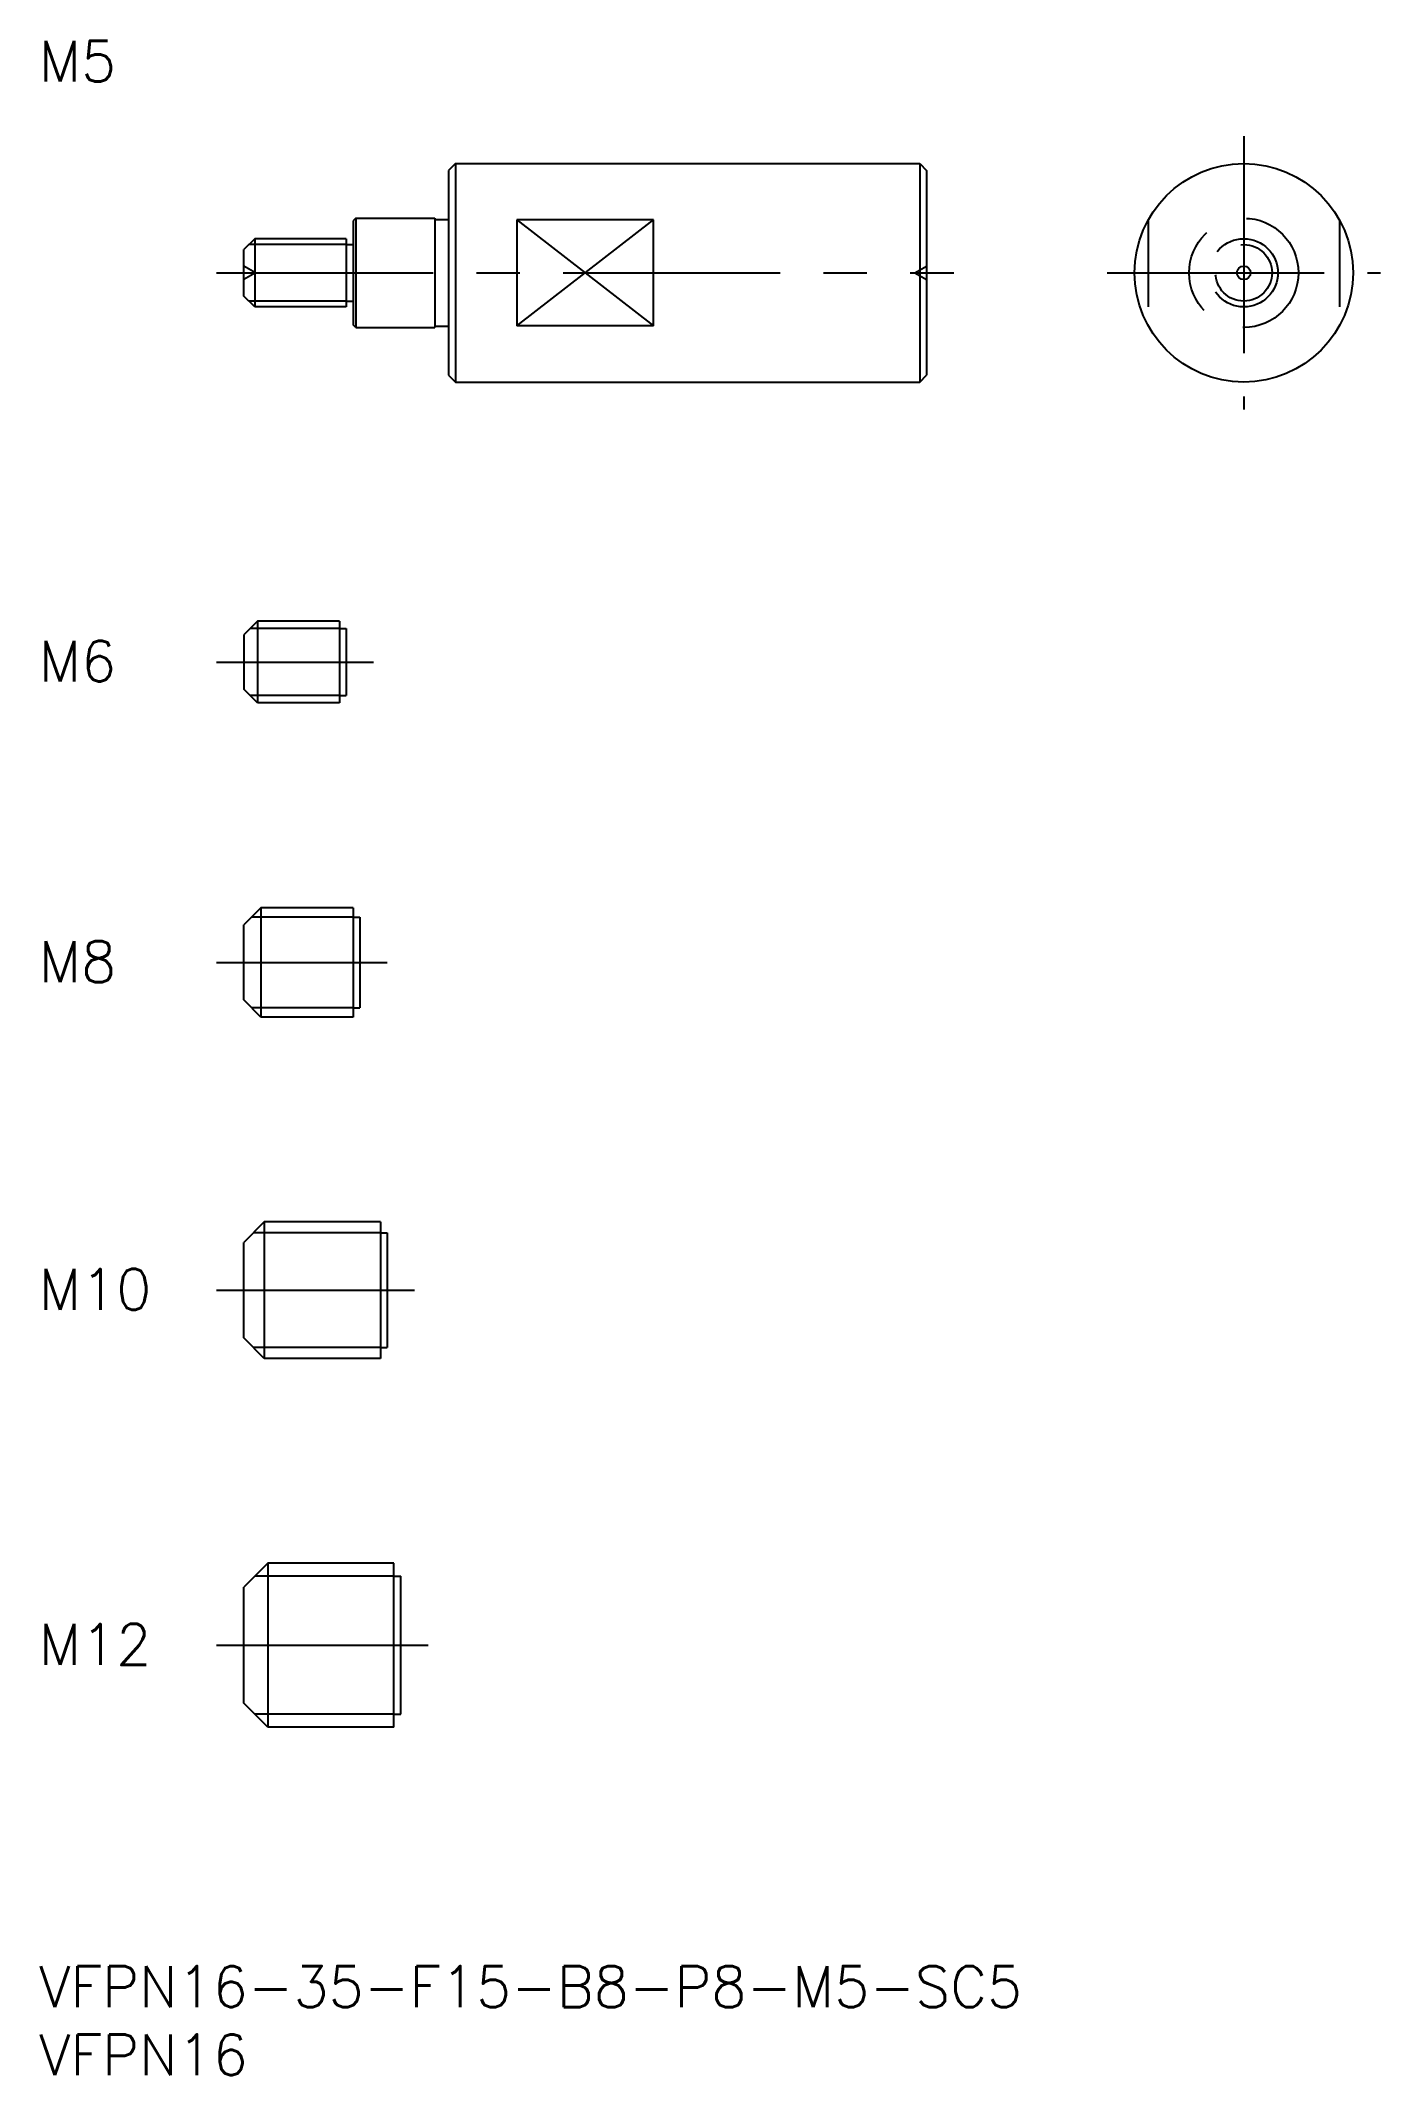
# Model space of a CAD drawing. Extents: x 0 to 98, y -8 to 141.
import ezdxf

# ---------------------------------------------------------------- set-up
doc = ezdxf.new("R2010")
doc.units = 0
doc.header["$LTSCALE"] = 0.5
doc.linetypes.add('CENTER', pattern=[50.8, 31.75, -6.35, 6.35, -6.35])
doc.linetypes.add('DASHED', pattern=[19.05, 12.7, -6.35])
for name, color, linetype in [('MSM_CENTER', 1, 'CENTER'), ('MSM_CONTINUOUS', 7, 'CONTINUOUS'), ('MSM_DASHED', 4, 'DASHED'), ('MSM_NARROW', 5, 'CONTINUOUS'), ('MSM_PART_NUMBER', 7, 'CONTINUOUS')]:
    doc.layers.add(name, color=color, linetype=linetype)
doc.styles.get("Standard").update_dxf_attribs({"font": 'txt.shx', "height": 1, "bigfont": 'bigfont.shx'})

# ---------------------------------------------------------------- blocks, each defined once
blk = doc.blocks.new('*U12')
at = {"layer": 'MSM_PART_NUMBER'}
blk.add_text('VFPN16-35-F15-B8-P8-M5-SC5', height=3, dxfattribs=at).set_placement((0, -3))
blk = doc.blocks.new('*U13')
at = {"layer": 'MSM_PART_NUMBER'}
blk.add_text('VFPN16', height=3, dxfattribs=at).set_placement((0, -8))
blk = doc.blocks.new('*U14')
at = {"layer": 'MSM_PART_NUMBER'}
blk.add_text('M12', height=3, dxfattribs=at).set_placement((0, 22.06))
blk = doc.blocks.new('*U15')
at = {"layer": 'MSM_PART_NUMBER'}
blk.add_text('M10', height=3, dxfattribs=at).set_placement((0, 48.06))
blk = doc.blocks.new('*U16')
at = {"layer": 'MSM_PART_NUMBER'}
blk.add_text('M8', height=3, dxfattribs=at).set_placement((0, 72.06))
blk = doc.blocks.new('*U17')
at = {"layer": 'MSM_PART_NUMBER'}
blk.add_text('M6', height=3, dxfattribs=at).set_placement((0, 94.06))
blk = doc.blocks.new('*U18')
at = {"layer": 'MSM_PART_NUMBER'}
blk.add_text('M5', height=3, dxfattribs=at).set_placement((0, 138))

msp = doc.modelspace()

# ---------------------------------------------------------------- linework, layer by layer
at = {"layer": 'MSM_CENTER'}
for p, q in [((88.23, 134), (88.23, 114)), ((13, 124), (67, 124)), ((78.23, 124), (98.23, 124)), ((13, 95.5), (24.5, 95.5)), ((13, 73.5), (25.5, 73.5)), ((13, 49.5), (27.5, 49.5)), ((13, 23.5), (28.5, 23.5))]:
    msp.add_line(p, q, dxfattribs=at)
at = {"layer": 'MSM_CONTINUOUS'}
for p, q in [((30.5, 132), (30, 131.5)), ((30, 131.5), (30, 116.5)), ((30.5, 132), (64.5, 132)), ((30.5, 132), (30.5, 116)), ((64.5, 132), (64.5, 116)), ((64.5, 132), (65, 131.5)), ((65, 131.5), (65, 116.5)), ((23.2, 128), (23, 127.8)), ((23, 127.8), (23, 120.2)), ((23.2, 128), (23.2, 120)), ((23.2, 128), (29, 128)), ((29, 128), (29, 120)), ((29, 127.9), (30, 127.9)), ((45, 127.87), (35, 127.87)), ((35, 127.87), (35, 120.13)), ((45, 120.13), (45, 127.87)), ((15.8, 126.5), (15, 125.7)), ((15, 122.3), (15, 125.7)), ((22.5, 126.5), (15.8, 126.5)), ((15.8, 126.5), (15.8, 121.5)), ((22.5, 126.5), (22.5, 121.5)), ((22.5, 126.07), (23, 126.07)), ((15.8, 121.5), (15, 122.3)), ((22.5, 121.5), (15.8, 121.5)), ((22.5, 121.93), (23, 121.93)), ((23.2, 120), (23, 120.2)), ((23.2, 120), (29, 120)), ((29, 120.1), (30, 120.1)), ((45, 120.13), (35, 120.13)), ((30, 116.5), (30.5, 116)), ((64.5, 116), (65, 116.5)), ((30.5, 116), (64.5, 116)), ((16, 98.5), (15, 97.5)), ((22, 98.5), (16, 98.5)), ((16, 98.5), (16, 92.5)), ((22, 98.5), (22, 92.5)), ((15, 97.5), (15, 93.5)), ((22, 97.96), (22.5, 97.96)), ((22.5, 97.96), (22.5, 93.04)), ((16, 92.5), (15, 93.5)), ((22, 92.5), (16, 92.5)), ((22, 93.04), (22.5, 93.04)), ((16.25, 77.5), (15, 76.25)), ((23, 77.5), (16.25, 77.5)), ((16.25, 77.5), (16.25, 69.5)), ((23, 77.5), (23, 69.5)), ((15, 70.75), (15, 76.25)), ((23, 76.82), (23.5, 76.82)), ((23.5, 76.82), (23.5, 70.18)), ((16.25, 69.5), (15, 70.75)), ((23, 70.18), (23.5, 70.18)), ((23, 69.5), (16.25, 69.5)), ((16.5, 54.5), (15, 53)), ((25, 54.5), (16.5, 54.5)), ((16.5, 54.5), (16.5, 44.5)), ((25, 54.5), (25, 44.5)), ((25, 53.69), (25.5, 53.69)), ((25.5, 53.69), (25.5, 45.31)), ((15, 46), (15, 53)), ((16.5, 44.5), (15, 46)), ((25, 45.31), (25.5, 45.31)), ((25, 44.5), (16.5, 44.5)), ((16.75, 29.5), (15, 27.75)), ((26, 29.5), (16.75, 29.5)), ((16.75, 29.5), (16.75, 17.5)), ((26, 17.5), (26, 29.5)), ((26, 28.55), (26.5, 28.55)), ((26.5, 18.45), (26.5, 28.55)), ((15, 19.25), (15, 27.75)), ((16.75, 17.5), (15, 19.25)), ((26, 18.45), (26.5, 18.45)), ((26, 17.5), (16.75, 17.5))]:
    msp.add_line(p, q, dxfattribs=at)
for radius in [8, 0.5]:
    msp.add_circle((88.23, 124), radius, dxfattribs=at)
at = {"layer": 'MSM_DASHED'}
for p, q in [((81.23, 127.87), (81.23, 120.13)), ((95.23, 127.87), (95.23, 120.13)), ((15.87, 124), (15, 124.5)), ((15.87, 124), (15, 123.5)), ((64.13, 124), (65, 124.5)), ((64.13, 124), (65, 123.5))]:
    msp.add_line(p, q, dxfattribs=at)
for radius in [4, 2.5, 2.07]:
    msp.add_circle((88.23, 124), radius, dxfattribs=at)
at = {"layer": 'MSM_NARROW'}
for p, q in [((35, 127.87), (45, 120.13)), ((35, 120.13), (45, 127.87)), ((22.5, 126.07), (15.37, 126.07)), ((22.5, 121.93), (15.37, 121.93)), ((22, 97.96), (15.46, 97.96)), ((22, 93.04), (15.46, 93.04)), ((23, 76.82), (15.57, 76.82)), ((23, 70.18), (15.57, 70.18)), ((25, 53.69), (15.69, 53.69)), ((25, 45.31), (15.69, 45.31)), ((26, 28.55), (15.8, 28.55)), ((26, 18.45), (15.8, 18.45))]:
    msp.add_line(p, q, dxfattribs=at)

# ---------------------------------------------------------------- block references
at = {"layer": 'MSM_CONTINUOUS'}
for name in ['*U18', '*U17', '*U16', '*U15', '*U14', '*U12', '*U13']:
    msp.add_blockref(name, (0, 0), dxfattribs=at)

doc.saveas('drawing.dxf')
